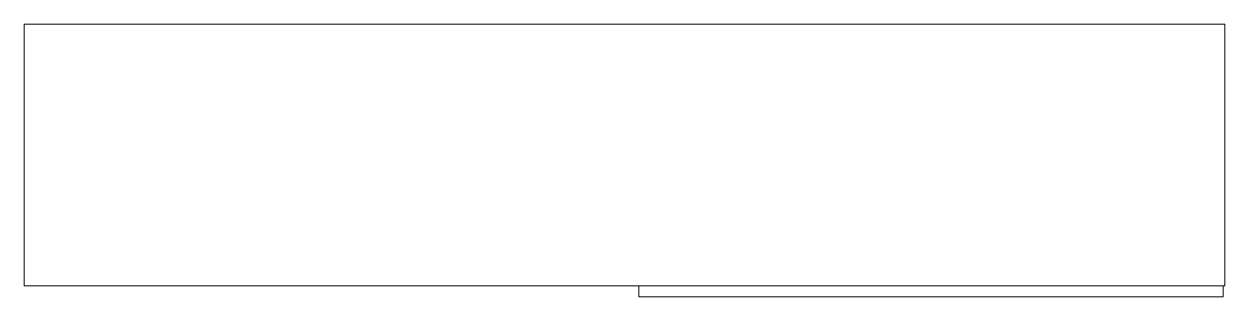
# Model space of a CAD drawing. Extents: x 426.5 to 500, y -916.7 to -900.
import ezdxf

# ---------------------------------------------------------------- set-up
doc = ezdxf.new("R2010")
doc.units = 0
doc.header["$MEASUREMENT"] = 0
doc.linetypes.add('HIDDEN', pattern=[0.375, 0.25, -0.125])
doc.layers.add('Layer1', color=6, linetype='Continuous')

msp = doc.modelspace()

# ---------------------------------------------------------------- linework, layer by layer
at = {"layer": 'Layer1', "linetype": 'Continuous', "lineweight": 0}
for p, q in [((500, -900), (426.466, -900)), ((426.466, -916), (426.466, -900)), ((500, -916), (500, -900)), ((426.466, -916), (500, -916)), ((464.12, -916), (464.12, -916.687)), ((499.88, -916), (499.88, -916.687)), ((464.12, -916.687), (499.88, -916.687))]:
    msp.add_line(p, q, dxfattribs=at)
at = {"layer": 'Layer1', "linetype": 'HIDDEN', "lineweight": 0}
for p, q in [((464.12, -916), (499.88, -916)), ((464.12, -916), (464.12, -916)), ((499.88, -916), (499.88, -916))]:
    msp.add_line(p, q, dxfattribs=at)

doc.saveas('drawing.dxf')
